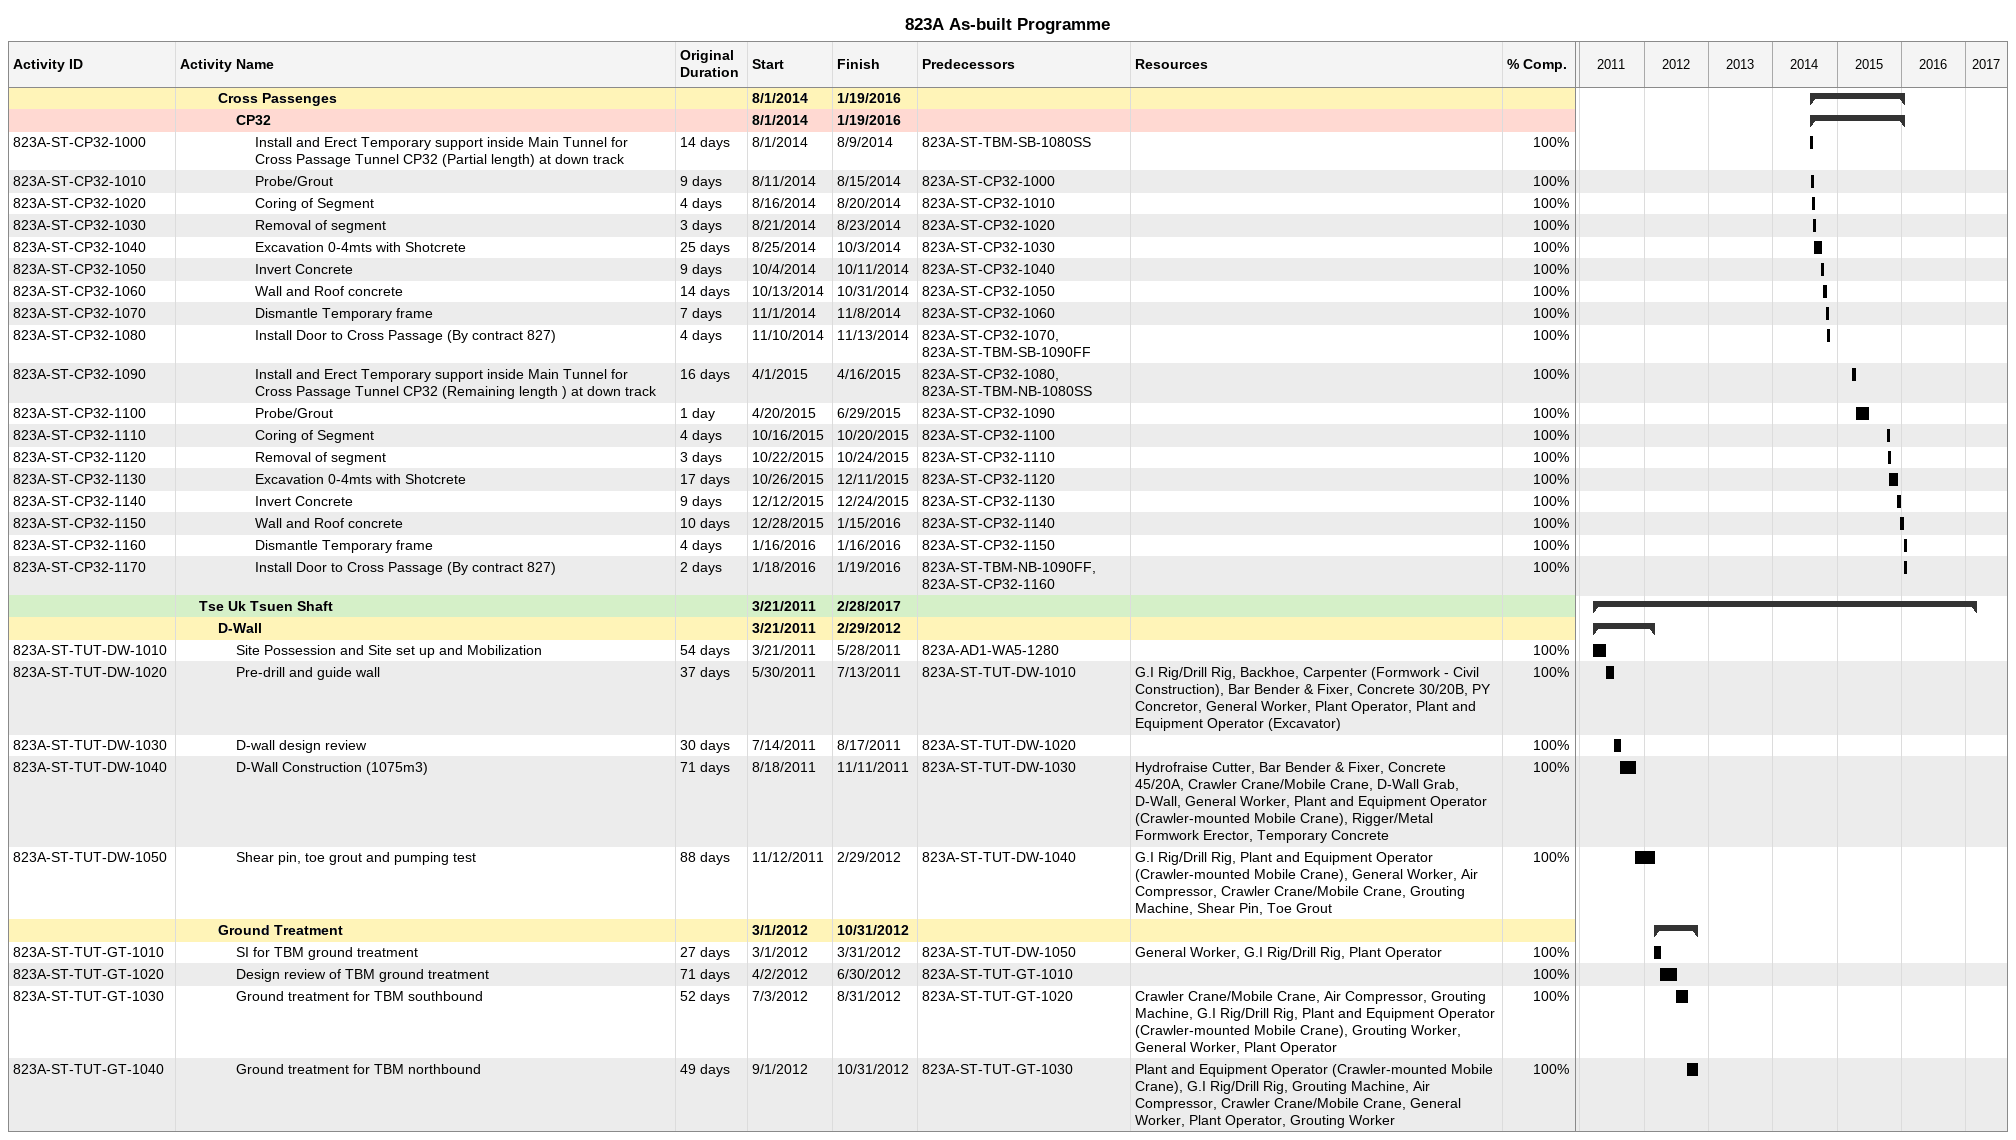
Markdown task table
823A As-built Programme

| ID | Level | Task | Original duration | Start | Finish | Predecessors | Resources | % complete |
|---|---|---|---|---|---|---|---|---|
|  | 3 | **Cross Passenges** |  | 2014-08-01 | 2016-01-19 |  |  |  |
|  | 4 | **CP32** |  | 2014-08-01 | 2016-01-19 |  |  |  |
| 823A-ST-CP32-1000 | 5 | Install and Erect Temporary support inside Main Tunnel for Cross Passage Tunnel CP32 (Partial length) at down track | 14d | 2014-08-01 | 2014-08-09 | 823A-ST-TBM-SB-1080SS |  | 100 |
| 823A-ST-CP32-1010 | 5 | Probe/Grout | 9d | 2014-08-11 | 2014-08-15 | 823A-ST-CP32-1000 |  | 100 |
| 823A-ST-CP32-1020 | 5 | Coring of Segment | 4d | 2014-08-16 | 2014-08-20 | 823A-ST-CP32-1010 |  | 100 |
| 823A-ST-CP32-1030 | 5 | Removal of segment | 3d | 2014-08-21 | 2014-08-23 | 823A-ST-CP32-1020 |  | 100 |
| 823A-ST-CP32-1040 | 5 | Excavation 0-4mts with Shotcrete | 25d | 2014-08-25 | 2014-10-03 | 823A-ST-CP32-1030 |  | 100 |
| 823A-ST-CP32-1050 | 5 | Invert Concrete | 9d | 2014-10-04 | 2014-10-11 | 823A-ST-CP32-1040 |  | 100 |
| 823A-ST-CP32-1060 | 5 | Wall and Roof concrete | 14d | 2014-10-13 | 2014-10-31 | 823A-ST-CP32-1050 |  | 100 |
| 823A-ST-CP32-1070 | 5 | Dismantle Temporary frame | 7d | 2014-11-01 | 2014-11-08 | 823A-ST-CP32-1060 |  | 100 |
| 823A-ST-CP32-1080 | 5 | Install Door to Cross Passage (By contract 827) | 4d | 2014-11-10 | 2014-11-13 | 823A-ST-CP32-1070, 823A-ST-TBM-SB-1090FF |  | 100 |
| 823A-ST-CP32-1090 | 5 | Install and Erect Temporary support inside Main Tunnel for Cross Passage Tunnel CP32 (Remaining length ) at down track | 16d | 2015-04-01 | 2015-04-16 | 823A-ST-CP32-1080, 823A-ST-TBM-NB-1080SS |  | 100 |
| 823A-ST-CP32-1100 | 5 | Probe/Grout | 1d | 2015-04-20 | 2015-06-29 | 823A-ST-CP32-1090 |  | 100 |
| 823A-ST-CP32-1110 | 5 | Coring of Segment | 4d | 2015-10-16 | 2015-10-20 | 823A-ST-CP32-1100 |  | 100 |
| 823A-ST-CP32-1120 | 5 | Removal of segment | 3d | 2015-10-22 | 2015-10-24 | 823A-ST-CP32-1110 |  | 100 |
| 823A-ST-CP32-1130 | 5 | Excavation 0-4mts with Shotcrete | 17d | 2015-10-26 | 2015-12-11 | 823A-ST-CP32-1120 |  | 100 |
| 823A-ST-CP32-1140 | 5 | Invert Concrete | 9d | 2015-12-12 | 2015-12-24 | 823A-ST-CP32-1130 |  | 100 |
| 823A-ST-CP32-1150 | 5 | Wall and Roof concrete | 10d | 2015-12-28 | 2016-01-15 | 823A-ST-CP32-1140 |  | 100 |
| 823A-ST-CP32-1160 | 5 | Dismantle Temporary frame | 4d | 2016-01-16 | 2016-01-16 | 823A-ST-CP32-1150 |  | 100 |
| 823A-ST-CP32-1170 | 5 | Install Door to Cross Passage (By contract 827) | 2d | 2016-01-18 | 2016-01-19 | 823A-ST-TBM-NB-1090FF, 823A-ST-CP32-1160 |  | 100 |
|  | 2 | **Tse Uk Tsuen Shaft** |  | 2011-03-21 | 2017-02-28 |  |  |  |
|  | 3 | **D-Wall** |  | 2011-03-21 | 2012-02-29 |  |  |  |
| 823A-ST-TUT-DW-1010 | 4 | Site Possession and Site set up and Mobilization | 54d | 2011-03-21 | 2011-05-28 | 823A-AD1-WA5-1280 |  | 100 |
| 823A-ST-TUT-DW-1020 | 4 | Pre-drill and guide wall | 37d | 2011-05-30 | 2011-07-13 | 823A-ST-TUT-DW-1010 | G.I Rig/Drill Rig, Backhoe, Carpenter (Formwork - Civil Construction), Bar Bender & Fixer, Concrete 30/20B, PY Concretor, General Worker, Plant Operator, Plant and Equipment Operator (Excavator) | 100 |
| 823A-ST-TUT-DW-1030 | 4 | D-wall design review | 30d | 2011-07-14 | 2011-08-17 | 823A-ST-TUT-DW-1020 |  | 100 |
| 823A-ST-TUT-DW-1040 | 4 | D-Wall Construction (1075m3) | 71d | 2011-08-18 | 2011-11-11 | 823A-ST-TUT-DW-1030 | Hydrofraise Cutter, Bar Bender & Fixer, Concrete 45/20A, Crawler Crane/Mobile Crane, D-Wall Grab, D-Wall, General Worker, Plant and Equipment Operator (Crawler-mounted Mobile Crane), Rigger/Metal Formwork Erector, Temporary Concrete | 100 |
| 823A-ST-TUT-DW-1050 | 4 | Shear pin, toe grout and pumping test | 88d | 2011-11-12 | 2012-02-29 | 823A-ST-TUT-DW-1040 | G.I Rig/Drill Rig, Plant and Equipment Operator (Crawler-mounted Mobile Crane), General Worker, Air Compressor, Crawler Crane/Mobile Crane, Grouting Machine, Shear Pin, Toe Grout | 100 |
|  | 3 | **Ground Treatment** |  | 2012-03-01 | 2012-10-31 |  |  |  |
| 823A-ST-TUT-GT-1010 | 4 | SI for TBM ground treatment | 27d | 2012-03-01 | 2012-03-31 | 823A-ST-TUT-DW-1050 | General Worker, G.I Rig/Drill Rig, Plant Operator | 100 |
| 823A-ST-TUT-GT-1020 | 4 | Design review of TBM ground treatment | 71d | 2012-04-02 | 2012-06-30 | 823A-ST-TUT-GT-1010 |  | 100 |
| 823A-ST-TUT-GT-1030 | 4 | Ground treatment for TBM southbound | 52d | 2012-07-03 | 2012-08-31 | 823A-ST-TUT-GT-1020 | Crawler Crane/Mobile Crane, Air Compressor, Grouting Machine, G.I Rig/Drill Rig, Plant and Equipment Operator (Crawler-mounted Mobile Crane), Grouting Worker, General Worker, Plant Operator | 100 |
| 823A-ST-TUT-GT-1040 | 4 | Ground treatment for TBM northbound | 49d | 2012-09-01 | 2012-10-31 | 823A-ST-TUT-GT-1030 | Plant and Equipment Operator (Crawler-mounted Mobile Crane), G.I Rig/Drill Rig, Grouting Machine, Air Compressor, Crawler Crane/Mobile Crane, General Worker, Plant Operator, Grouting Worker | 100 |
